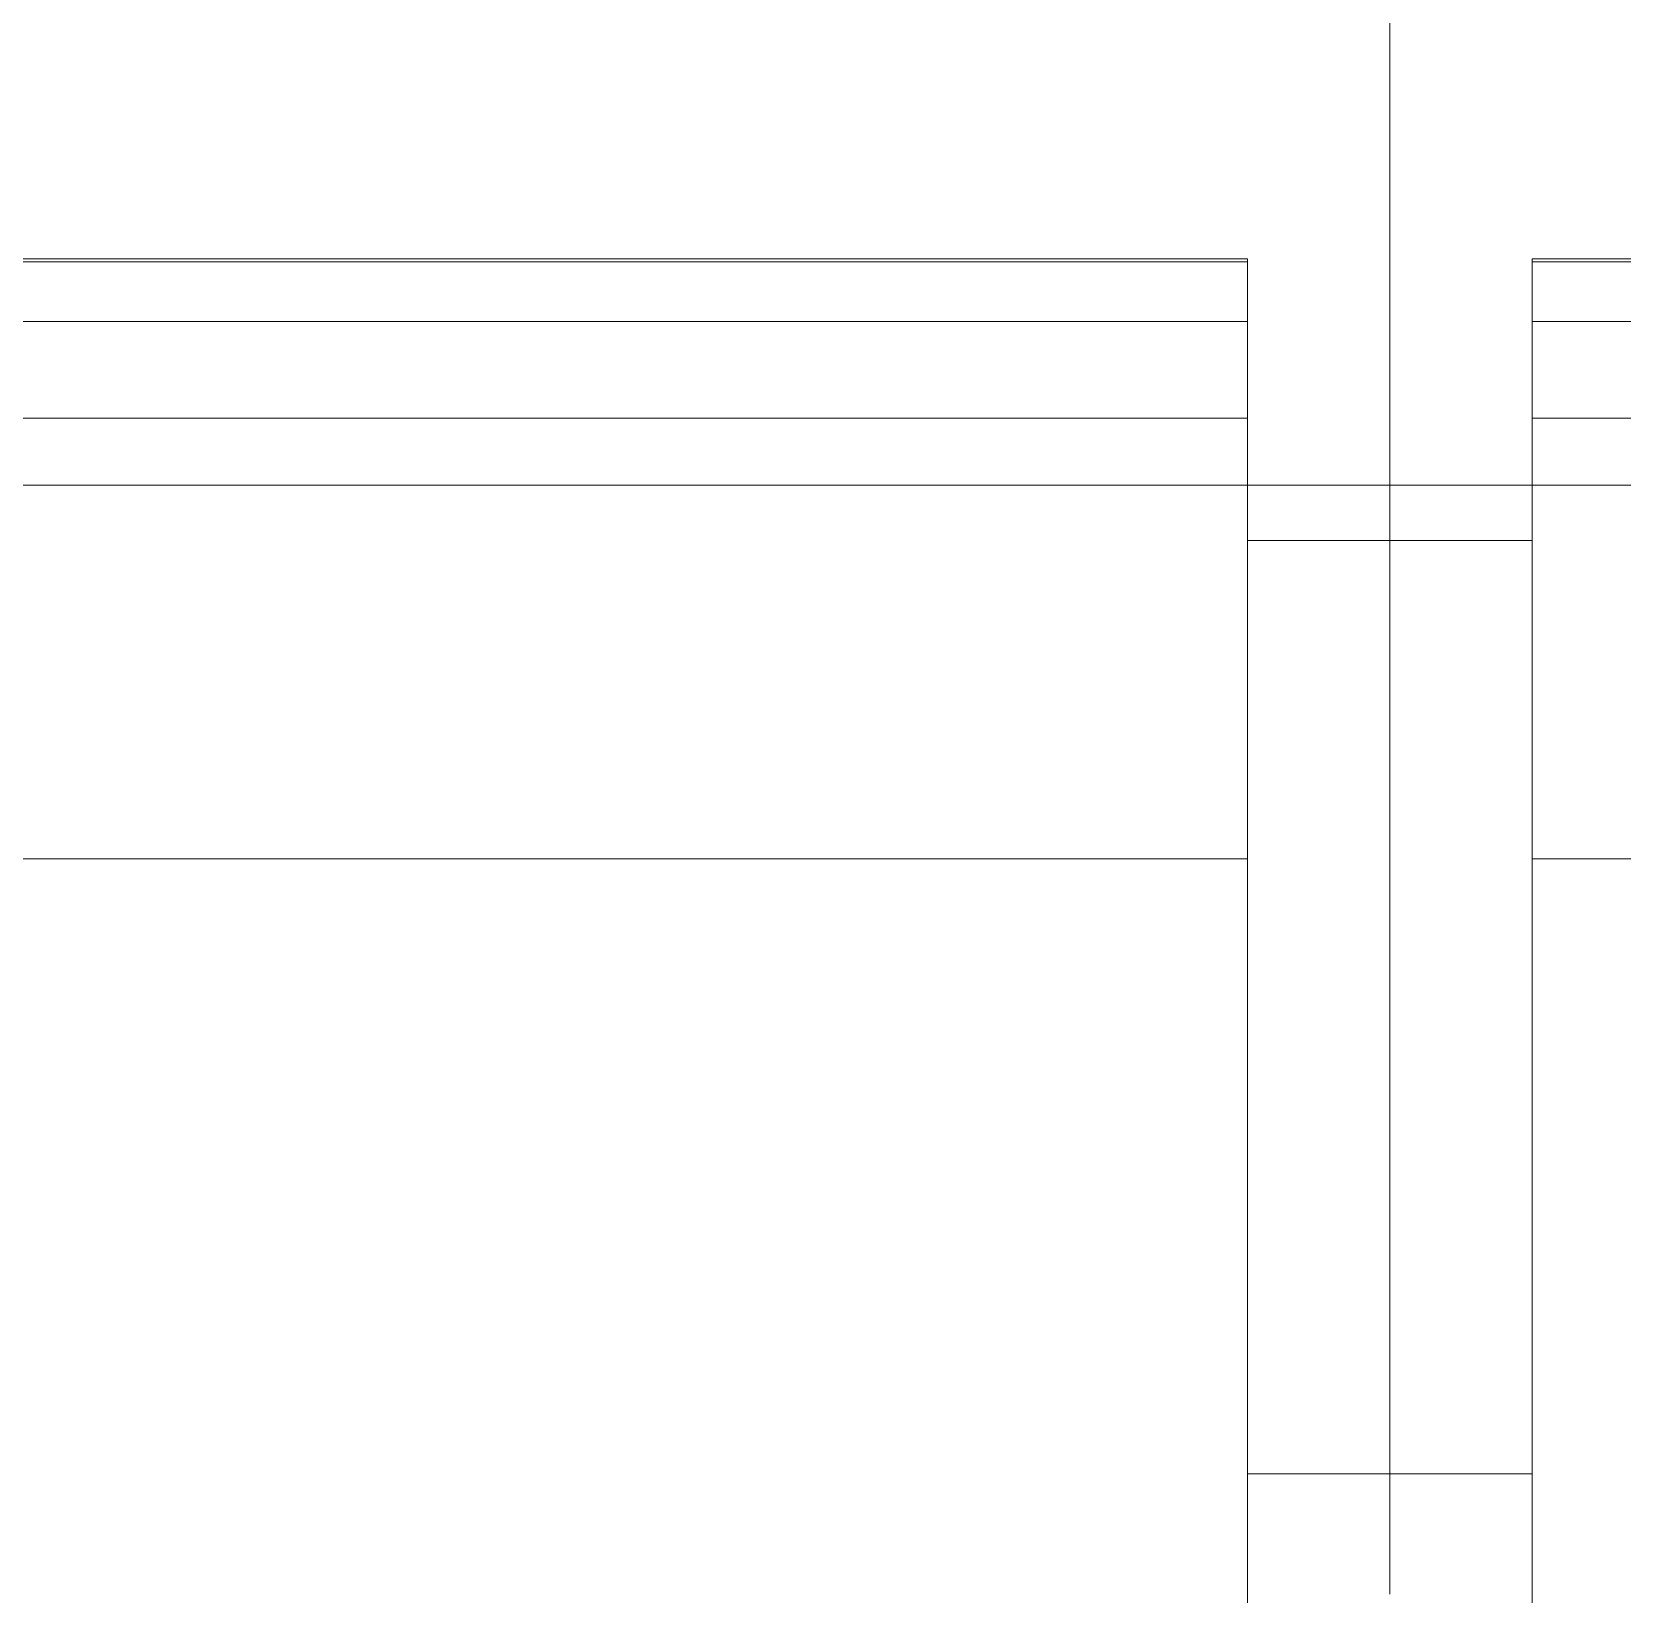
# Model space of a CAD drawing. Header units: millimetres. Extents: x -46169 to 237885, y -84465 to 18123.
# Drawn here: x 168993.3 to 169267.1, y -80473.6 to -80204.5 of the extents above; entities that cross this region are included whole.
import ezdxf

# ---------------------------------------------------------------- set-up
doc = ezdxf.new("R2010")
doc.units = ezdxf.units.MM
doc.header["$MEASUREMENT"] = 0
doc.linetypes.add('Wipeout_Contour', pattern=[1000, 0, -1000])
doc.layers.add('0_Pen_No__85', color=8, linetype='Continuous', lineweight=20)
doc.layers.add('New_A-35-M_FFE_Fixed_Pen_No__1', color=7, linetype='Continuous', lineweight=13)
doc.layers.add('New_A-25-M_Wall_Ext', color=7, linetype='Continuous')
doc.layers.add('New_A-35-M_FFE_Fixed', color=7, linetype='Continuous')

# ---------------------------------------------------------------- blocks, each defined once
blk = doc.blocks.new('Section Elem_129_3', base_point=(129666.67, -84332.61))
at = {"color": 254, "linetype": 'Wipeout_Contour', "lineweight": 0, "ltscale": 1106588.035641865}
blk.add_wipeout([(164585.24, -80282.61), (165097.11, -80282.61), (165097.11, -79726.43), (169696.71, -79726.43), (169696.71, -78182.61), (164585.24, -78182.61)], dxfattribs=at).dxf.layer = 'New_A-25-M_Wall_Ext'
blk = doc.blocks.new('Section Elem_150_3', base_point=(129666.67, -84332.61))
at = {"color": 254, "linetype": 'Wipeout_Contour', "lineweight": 0, "ltscale": 750147.238624}
blk.add_wipeout([(169251.61, -80243.61), (169251.61, -80244.13), (169752.61, -80244.13), (169752.61, -80243.61)], dxfattribs=at).dxf.layer = 'New_A-35-M_FFE_Fixed'
at = {"color": 254, "linetype": 'Wipeout_Contour', "lineweight": 0, "ltscale": 750166.180487}
blk.add_wipeout([(169251.61, -80254.45), (169251.61, -80255.42), (169752.61, -80255.42), (169752.61, -80254.45)], dxfattribs=at).dxf.layer = 'New_A-35-M_FFE_Fixed'
at = {"color": 254, "linetype": 'Wipeout_Contour', "lineweight": 0, "ltscale": 750170.938212}
blk.add_wipeout([(169251.61, -80256.82), (169251.61, -80258.61), (169752.61, -80258.61), (169752.61, -80256.82)], dxfattribs=at).dxf.layer = 'New_A-35-M_FFE_Fixed'
at = {"color": 254, "linetype": 'Wipeout_Contour', "lineweight": 0, "ltscale": 750186.909219}
blk.add_wipeout([(169251.61, -80265.7), (169251.61, -80268.38), (169752.61, -80268.38), (169752.61, -80265.7)], dxfattribs=at).dxf.layer = 'New_A-35-M_FFE_Fixed'
at = {"color": 254, "linetype": 'Wipeout_Contour', "lineweight": 0, "ltscale": 750457.83629}
blk.add_wipeout([(169251.61, -80346.96), (169251.61, -80503.33), (169752.61, -80503.33), (169752.61, -80346.96)], dxfattribs=at).dxf.layer = 'New_A-35-M_FFE_Fixed'
at = {"color": 254, "linetype": 'Wipeout_Contour', "lineweight": 0, "ltscale": 750168.204864}
blk.add_wipeout([(169251.61, -80255.42), (169251.61, -80256.82), (169752.61, -80256.82), (169752.61, -80255.42)], dxfattribs=at).dxf.layer = 'New_A-35-M_FFE_Fixed'
at = {"color": 254, "linetype": 'Wipeout_Contour', "lineweight": 0, "ltscale": 750174.291952}
blk.add_wipeout([(169251.61, -80258.61), (169251.61, -80260.74), (169752.61, -80260.74), (169752.61, -80258.61)], dxfattribs=at).dxf.layer = 'New_A-35-M_FFE_Fixed'
at = {"color": 254, "linetype": 'Wipeout_Contour', "lineweight": 0, "ltscale": 750258.793997}
blk.add_wipeout([(169251.61, -80346.96), (169752.61, -80346.96), (169752.61, -80271.08), (169251.61, -80271.08)], dxfattribs=at).dxf.layer = 'New_A-35-M_FFE_Fixed'
at = {"color": 254, "linetype": 'Wipeout_Contour', "lineweight": 0, "ltscale": 749398.646789}
blk.add_wipeout([(169227.11, -80371.46), (169251.61, -80371.46), (169251.61, -80351.09), (169227.11, -80351.09)], dxfattribs=at).dxf.layer = 'New_A-35-M_FFE_Fixed'
at = {"color": 254, "linetype": 'Wipeout_Contour', "lineweight": 0, "ltscale": 749468.896356}
blk.add_wipeout([(169251.61, -80391.97), (169227.11, -80391.97), (169227.11, -80412.46), (169251.61, -80412.46)], dxfattribs=at).dxf.layer = 'New_A-35-M_FFE_Fixed'
at = {"color": 254, "linetype": 'Wipeout_Contour', "lineweight": 0, "ltscale": 749585.463759}
blk.add_wipeout([(169227.11, -80473.58), (169251.61, -80473.58), (169251.61, -80466.62), (169227.11, -80466.62)], dxfattribs=at).dxf.layer = 'New_A-35-M_FFE_Fixed'
at = {"color": 254, "linetype": 'Wipeout_Contour', "lineweight": 0, "ltscale": 750156.52053}
blk.add_wipeout([(169251.61, -80244.13), (169251.61, -80254.45), (169752.61, -80254.45), (169752.61, -80244.13)], dxfattribs=at).dxf.layer = 'New_A-35-M_FFE_Fixed'
at = {"color": 254, "linetype": 'Wipeout_Contour', "lineweight": 0, "ltscale": 750178.157335}
blk.add_wipeout([(169251.61, -80260.74), (169251.61, -80263.13), (169752.61, -80263.13), (169752.61, -80260.74)], dxfattribs=at).dxf.layer = 'New_A-35-M_FFE_Fixed'
at = {"color": 254, "linetype": 'Wipeout_Contour', "lineweight": 0, "ltscale": 750191.512034}
blk.add_wipeout([(169251.61, -80268.38), (169251.61, -80271.08), (169752.61, -80271.08), (169752.61, -80268.38)], dxfattribs=at).dxf.layer = 'New_A-35-M_FFE_Fixed'
at = {"color": 254, "linetype": 'Wipeout_Contour', "lineweight": 0, "ltscale": 749296.449592}
blk.add_wipeout([(169227.11, -80292.11), (169227.11, -80311.28), (169251.61, -80311.28), (169251.61, -80292.11)], dxfattribs=at).dxf.layer = 'New_A-35-M_FFE_Fixed'
at = {"color": 254, "linetype": 'Wipeout_Contour', "lineweight": 0, "ltscale": 749433.715898}
blk.add_wipeout([(169227.11, -80371.46), (169227.11, -80391.97), (169251.61, -80391.97), (169251.61, -80371.46)], dxfattribs=at).dxf.layer = 'New_A-35-M_FFE_Fixed'
at = {"color": 254, "linetype": 'Wipeout_Contour', "lineweight": 0, "ltscale": 749573.555023}
blk.add_wipeout([(169227.11, -80466.62), (169251.61, -80466.62), (169251.61, -80459.71), (169227.11, -80459.71)], dxfattribs=at).dxf.layer = 'New_A-35-M_FFE_Fixed'
at = {"color": 254, "linetype": 'Wipeout_Contour', "lineweight": 0, "ltscale": 750182.409029}
blk.add_wipeout([(169251.61, -80263.13), (169251.61, -80265.7), (169752.61, -80265.7), (169752.61, -80263.13)], dxfattribs=at).dxf.layer = 'New_A-35-M_FFE_Fixed'
at = {"color": 254, "linetype": 'Wipeout_Contour', "lineweight": 0, "ltscale": 749329.78253}
blk.add_wipeout([(169251.61, -80311.28), (169227.11, -80311.28), (169227.11, -80330.99), (169251.61, -80330.99)], dxfattribs=at).dxf.layer = 'New_A-35-M_FFE_Fixed'
at = {"color": 254, "linetype": 'Wipeout_Contour', "lineweight": 0, "ltscale": 749561.748256}
blk.add_wipeout([(169227.11, -80452.87), (169227.11, -80459.71), (169251.61, -80459.71), (169251.61, -80452.87)], dxfattribs=at).dxf.layer = 'New_A-35-M_FFE_Fixed'
at = {"color": 254, "linetype": 'Wipeout_Contour', "lineweight": 0, "ltscale": 749219.160809}
blk.add_wipeout([(169251.61, -80249.35), (169227.11, -80249.35), (169227.11, -80263.87), (169251.61, -80263.87)], dxfattribs=at).dxf.layer = 'New_A-35-M_FFE_Fixed'
at = {"color": 254, "linetype": 'Wipeout_Contour', "lineweight": 0, "ltscale": 936718.183601}
blk.add_wipeout([(169251.61, -80330.99), (169227.11, -80330.99), (169227.11, -80351.09), (169251.61, -80351.09), (169251.61, -80346.96)], dxfattribs=at).dxf.layer = 'New_A-35-M_FFE_Fixed'
at = {"color": 254, "linetype": 'Wipeout_Contour', "lineweight": 0, "ltscale": 749538.646048}
blk.add_wipeout([(169227.11, -80432.81), (169227.11, -80452.87), (169251.61, -80452.87), (169251.61, -80432.81)], dxfattribs=at).dxf.layer = 'New_A-35-M_FFE_Fixed'
at = {"layer": 'New_A-35-M_FFE_Fixed_Pen_No__1', "linetype": 'Continuous'}
for p, q in [((169251.61, -80255.42), (169251.61, -80254.45)), ((169752.61, -80254.45), (169251.61, -80254.45)), ((169251.61, -80256.82), (169251.61, -80255.42)), ((169251.61, -80258.61), (169251.61, -80256.82)), ((169251.61, -80260.74), (169251.61, -80258.61)), ((169752.61, -80346.96), (169251.61, -80346.96)), ((169251.61, -80452.87), (169227.11, -80452.87))]:
    blk.add_line(p, q, dxfattribs=at)
at = {"color": 254, "linetype": 'Wipeout_Contour', "lineweight": 0, "ltscale": 1500296.263824254}
blk.add_wipeout([(169227.11, -80234.61), (169227.11, -80249.35), (169251.61, -80249.35), (169251.61, -80243.61), (169752.61, -80243.61), (169752.61, -80249.35), (169777.11, -80249.35), (169777.11, -80234.61)], dxfattribs=at).dxf.layer = 'New_A-35-M_FFE_Fixed'
at = {"color": 254, "linetype": 'Wipeout_Contour', "lineweight": 0, "ltscale": 936562.966752}
blk.add_wipeout([(169227.11, -80263.87), (169227.11, -80278.13), (169251.61, -80278.13), (169251.61, -80265.7), (169251.61, -80263.87)], dxfattribs=at).dxf.layer = 'New_A-35-M_FFE_Fixed'
at = {"color": 254, "linetype": 'Wipeout_Contour', "lineweight": 0, "ltscale": 749503.951673}
blk.add_wipeout([(169227.11, -80412.46), (169227.11, -80432.81), (169251.61, -80432.81), (169251.61, -80412.46)], dxfattribs=at).dxf.layer = 'New_A-35-M_FFE_Fixed'
at = {"layer": 'New_A-35-M_FFE_Fixed_Pen_No__1', "linetype": 'Continuous'}
for p, q in [((169251.61, -80244.13), (169251.61, -80243.61)), ((169752.61, -80243.61), (169251.61, -80243.61)), ((169752.61, -80244.13), (169251.61, -80244.13)), ((169251.61, -80254.45), (169251.61, -80244.13)), ((169251.61, -80263.13), (169251.61, -80260.74)), ((169251.61, -80265.7), (169251.61, -80263.13)), ((169251.61, -80268.38), (169251.61, -80265.7)), ((169251.61, -80271.08), (169251.61, -80268.38)), ((169752.61, -80271.08), (169251.61, -80271.08)), ((169251.61, -80503.33), (169251.61, -80346.96))]:
    blk.add_line(p, q, dxfattribs=at)
at = {"color": 254, "linetype": 'Wipeout_Contour', "lineweight": 0, "ltscale": 750118.62735}
blk.add_wipeout([(169227.11, -80234.61), (169777.11, -80234.61), (169777.11, -80219.66), (169227.11, -80219.66)], dxfattribs=at).dxf.layer = 'New_A-35-M_FFE_Fixed'
at = {"color": 254, "linetype": 'Wipeout_Contour', "lineweight": 0, "ltscale": 936596.201155}
blk.add_wipeout([(169227.11, -80278.13), (169227.11, -80292.11), (169251.61, -80292.11), (169251.61, -80286.31), (169251.61, -80278.13)], dxfattribs=at).dxf.layer = 'New_A-35-M_FFE_Fixed'
at = {"layer": 'New_A-35-M_FFE_Fixed_Pen_No__1', "linetype": 'Continuous'}
for p, q in [((169251.61, -80346.96), (169251.61, -80271.08)), ((169251.61, -80292.11), (169227.11, -80292.11))]:
    blk.add_line(p, q, dxfattribs=at)
at = {"color": 254, "linetype": 'Wipeout_Contour', "lineweight": 0, "ltscale": 750092.90129}
blk.add_wipeout([(169777.11, -80204.54), (169227.11, -80204.54), (169227.11, -80219.66), (169777.11, -80219.66)], dxfattribs=at).dxf.layer = 'New_A-35-M_FFE_Fixed'
blk = doc.blocks.new('Section Elem_155_3', base_point=(129666.67, -84332.61))
at = {"color": 254, "linetype": 'Wipeout_Contour', "lineweight": 0, "ltscale": 748078.84787}
blk.add_wipeout([(169227.11, -80189.27), (168677.11, -80189.27), (168677.11, -80204.54), (169227.11, -80204.54)], dxfattribs=at).dxf.layer = 'New_A-35-M_FFE_Fixed'
at = {"color": 254, "linetype": 'Wipeout_Contour', "lineweight": 0, "ltscale": 748159.397095}
blk.add_wipeout([(168701.61, -80243.61), (168701.61, -80244.13), (169202.61, -80244.13), (169202.61, -80243.61)], dxfattribs=at).dxf.layer = 'New_A-35-M_FFE_Fixed'
at = {"color": 254, "linetype": 'Wipeout_Contour', "lineweight": 0, "ltscale": 748178.389245}
blk.add_wipeout([(168701.61, -80254.45), (168701.61, -80255.42), (169202.61, -80255.42), (169202.61, -80254.45)], dxfattribs=at).dxf.layer = 'New_A-35-M_FFE_Fixed'
at = {"color": 254, "linetype": 'Wipeout_Contour', "lineweight": 0, "ltscale": 748183.159652}
blk.add_wipeout([(168701.61, -80256.82), (168701.61, -80258.61), (169202.61, -80258.61), (169202.61, -80256.82)], dxfattribs=at).dxf.layer = 'New_A-35-M_FFE_Fixed'
at = {"color": 254, "linetype": 'Wipeout_Contour', "lineweight": 0, "ltscale": 748199.173088}
blk.add_wipeout([(168701.61, -80265.7), (168701.61, -80268.38), (169202.61, -80268.38), (169202.61, -80265.7)], dxfattribs=at).dxf.layer = 'New_A-35-M_FFE_Fixed'
at = {"color": 254, "linetype": 'Wipeout_Contour', "lineweight": 0, "ltscale": 1122773.856964274}
blk.add_wipeout([(168701.61, -80346.96), (168701.61, -80503.33), (168731.61, -80503.33), (169172.61, -80503.33), (169202.61, -80503.33), (169202.61, -80346.96)], dxfattribs=at).dxf.layer = 'New_A-35-M_FFE_Fixed'
at = {"color": 254, "linetype": 'Wipeout_Contour', "lineweight": 0, "ltscale": 748180.419025}
blk.add_wipeout([(168701.61, -80255.42), (168701.61, -80256.82), (169202.61, -80256.82), (169202.61, -80255.42)], dxfattribs=at).dxf.layer = 'New_A-35-M_FFE_Fixed'
at = {"color": 254, "linetype": 'Wipeout_Contour', "lineweight": 0, "ltscale": 748186.522288}
blk.add_wipeout([(168701.61, -80258.61), (168701.61, -80260.74), (169202.61, -80260.74), (169202.61, -80258.61)], dxfattribs=at).dxf.layer = 'New_A-35-M_FFE_Fixed'
at = {"color": 254, "linetype": 'Wipeout_Contour', "lineweight": 0, "ltscale": 748271.248815}
blk.add_wipeout([(169202.61, -80271.08), (168701.61, -80271.08), (168701.61, -80346.96), (169202.61, -80346.96)], dxfattribs=at).dxf.layer = 'New_A-35-M_FFE_Fixed'
at = {"color": 254, "linetype": 'Wipeout_Contour', "lineweight": 0, "ltscale": 749310.121189}
blk.add_wipeout([(169227.11, -80351.09), (169202.61, -80351.09), (169202.61, -80371.46), (169227.11, -80371.46)], dxfattribs=at).dxf.layer = 'New_A-35-M_FFE_Fixed'
at = {"color": 254, "linetype": 'Wipeout_Contour', "lineweight": 0, "ltscale": 749380.379059}
blk.add_wipeout([(169227.11, -80391.97), (169202.61, -80391.97), (169202.61, -80412.46), (169227.11, -80412.46)], dxfattribs=at).dxf.layer = 'New_A-35-M_FFE_Fixed'
at = {"color": 254, "linetype": 'Wipeout_Contour', "lineweight": 0, "ltscale": 749496.960226}
blk.add_wipeout([(169227.11, -80466.62), (169202.61, -80466.62), (169202.61, -80473.58), (169227.11, -80473.58)], dxfattribs=at).dxf.layer = 'New_A-35-M_FFE_Fixed'
at = {"color": 254, "linetype": 'Wipeout_Contour', "lineweight": 0, "ltscale": 748168.703664}
blk.add_wipeout([(169202.61, -80244.13), (168701.61, -80244.13), (168701.61, -80254.45), (169202.61, -80254.45)], dxfattribs=at).dxf.layer = 'New_A-35-M_FFE_Fixed'
at = {"color": 254, "linetype": 'Wipeout_Contour', "lineweight": 0, "ltscale": 748190.397932}
blk.add_wipeout([(169202.61, -80260.74), (168701.61, -80260.74), (168701.61, -80263.13), (169202.61, -80263.13)], dxfattribs=at).dxf.layer = 'New_A-35-M_FFE_Fixed'
at = {"color": 254, "linetype": 'Wipeout_Contour', "lineweight": 0, "ltscale": 748203.788097}
blk.add_wipeout([(168701.61, -80268.38), (168701.61, -80271.08), (169202.61, -80271.08), (169202.61, -80268.38)], dxfattribs=at).dxf.layer = 'New_A-35-M_FFE_Fixed'
at = {"color": 254, "linetype": 'Wipeout_Contour', "lineweight": 0, "ltscale": 749207.911915}
blk.add_wipeout([(169202.61, -80292.11), (169202.61, -80311.28), (169227.11, -80311.28), (169227.11, -80292.11)], dxfattribs=at).dxf.layer = 'New_A-35-M_FFE_Fixed'
at = {"color": 254, "linetype": 'Wipeout_Contour', "lineweight": 0, "ltscale": 749345.194439}
blk.add_wipeout([(169227.11, -80371.46), (169202.61, -80371.46), (169202.61, -80391.97), (169227.11, -80391.97)], dxfattribs=at).dxf.layer = 'New_A-35-M_FFE_Fixed'
at = {"color": 254, "linetype": 'Wipeout_Contour', "lineweight": 0, "ltscale": 749485.050085}
blk.add_wipeout([(169227.11, -80459.71), (169202.61, -80459.71), (169202.61, -80466.62), (169227.11, -80466.62)], dxfattribs=at).dxf.layer = 'New_A-35-M_FFE_Fixed'
at = {"layer": 'New_A-35-M_FFE_Fixed_Pen_No__1', "linetype": 'Continuous'}
for p, q in [((169227.11, -80391.97), (169227.11, -80371.46)), ((169227.11, -80473.58), (169227.11, -80466.62))]:
    blk.add_line(p, q, dxfattribs=at)
at = {"color": 254, "linetype": 'Wipeout_Contour', "lineweight": 0, "ltscale": 748194.660932}
blk.add_wipeout([(168701.61, -80263.13), (168701.61, -80265.7), (169202.61, -80265.7), (169202.61, -80263.13)], dxfattribs=at).dxf.layer = 'New_A-35-M_FFE_Fixed'
at = {"color": 254, "linetype": 'Wipeout_Contour', "lineweight": 0, "ltscale": 749241.248803}
blk.add_wipeout([(169202.61, -80330.99), (169227.11, -80330.99), (169227.11, -80311.28), (169202.61, -80311.28)], dxfattribs=at).dxf.layer = 'New_A-35-M_FFE_Fixed'
at = {"color": 254, "linetype": 'Wipeout_Contour', "lineweight": 0, "ltscale": 749473.241923}
blk.add_wipeout([(169227.11, -80452.87), (169202.61, -80452.87), (169202.61, -80459.71), (169227.11, -80459.71)], dxfattribs=at).dxf.layer = 'New_A-35-M_FFE_Fixed'
at = {"layer": 'New_A-35-M_FFE_Fixed_Pen_No__1', "linetype": 'Continuous'}
blk.add_line((169227.11, -80466.62), (169227.11, -80459.71), dxfattribs=at)
at = {"color": 254, "linetype": 'Wipeout_Contour', "lineweight": 0, "ltscale": 749130.613996}
blk.add_wipeout([(169202.61, -80249.35), (169202.61, -80263.87), (169227.11, -80263.87), (169227.11, -80249.35)], dxfattribs=at).dxf.layer = 'New_A-35-M_FFE_Fixed'
at = {"color": 254, "linetype": 'Wipeout_Contour', "lineweight": 0, "ltscale": 936586.293042}
blk.add_wipeout([(169202.61, -80330.99), (169202.61, -80346.96), (169202.61, -80351.09), (169227.11, -80351.09), (169227.11, -80330.99)], dxfattribs=at).dxf.layer = 'New_A-35-M_FFE_Fixed'
at = {"color": 254, "linetype": 'Wipeout_Contour', "lineweight": 0, "ltscale": 749450.136988}
blk.add_wipeout([(169227.11, -80432.81), (169202.61, -80432.81), (169202.61, -80452.87), (169227.11, -80452.87)], dxfattribs=at).dxf.layer = 'New_A-35-M_FFE_Fixed'
at = {"layer": 'New_A-35-M_FFE_Fixed_Pen_No__1', "linetype": 'Continuous'}
for p, q in [((169202.61, -80254.45), (168701.61, -80254.45)), ((169202.61, -80255.42), (169202.61, -80254.45)), ((169202.61, -80256.82), (169202.61, -80255.42)), ((169202.61, -80258.61), (169202.61, -80256.82)), ((169202.61, -80260.74), (169202.61, -80258.61)), ((169227.11, -80330.99), (169227.11, -80311.28)), ((169227.11, -80351.09), (169227.11, -80330.99)), ((169202.61, -80346.96), (168701.61, -80346.96)), ((169227.11, -80371.46), (169227.11, -80351.09)), ((169227.11, -80452.87), (169202.61, -80452.87)), ((169227.11, -80459.71), (169227.11, -80452.87))]:
    blk.add_line(p, q, dxfattribs=at)
at = {"color": 254, "linetype": 'Wipeout_Contour', "lineweight": 0, "ltscale": 1870400.632676778}
blk.add_wipeout([(168677.11, -80249.35), (168701.61, -80249.35), (168701.61, -80244.13), (168701.61, -80243.61), (169202.61, -80243.61), (169202.61, -80244.13), (169202.61, -80249.35), (169227.11, -80249.35), (169227.11, -80234.61), (168677.11, -80234.61)], dxfattribs=at).dxf.layer = 'New_A-35-M_FFE_Fixed'
at = {"color": 254, "linetype": 'Wipeout_Contour', "lineweight": 0, "ltscale": 936431.053854}
blk.add_wipeout([(169227.11, -80263.87), (169202.61, -80263.87), (169202.61, -80265.7), (169202.61, -80278.13), (169227.11, -80278.13)], dxfattribs=at).dxf.layer = 'New_A-35-M_FFE_Fixed'
at = {"color": 254, "linetype": 'Wipeout_Contour', "lineweight": 0, "ltscale": 749415.438517}
blk.add_wipeout([(169227.11, -80412.46), (169202.61, -80412.46), (169202.61, -80432.81), (169227.11, -80432.81)], dxfattribs=at).dxf.layer = 'New_A-35-M_FFE_Fixed'
at = {"layer": 'New_A-35-M_FFE_Fixed_Pen_No__1', "linetype": 'Continuous'}
for p, q in [((169202.61, -80243.61), (168701.61, -80243.61)), ((169202.61, -80244.13), (168701.61, -80244.13)), ((169202.61, -80244.13), (169202.61, -80243.61)), ((169202.61, -80254.45), (169202.61, -80244.13)), ((169227.11, -80263.87), (169227.11, -80249.35)), ((169202.61, -80263.13), (169202.61, -80260.74)), ((169202.61, -80265.7), (169202.61, -80263.13)), ((169202.61, -80268.38), (169202.61, -80265.7)), ((169202.61, -80271.08), (169202.61, -80268.38)), ((169202.61, -80271.08), (168701.61, -80271.08)), ((169202.61, -80503.33), (169202.61, -80346.96)), ((169227.11, -80412.46), (169227.11, -80391.97)), ((169227.11, -80432.81), (169227.11, -80412.46)), ((169227.11, -80452.87), (169227.11, -80432.81))]:
    blk.add_line(p, q, dxfattribs=at)
at = {"color": 254, "linetype": 'Wipeout_Contour', "lineweight": 0, "ltscale": 748130.709896}
blk.add_wipeout([(168677.11, -80234.61), (169227.11, -80234.61), (169227.11, -80219.66), (168677.11, -80219.66)], dxfattribs=at).dxf.layer = 'New_A-35-M_FFE_Fixed'
at = {"color": 254, "linetype": 'Wipeout_Contour', "lineweight": 0, "ltscale": 936464.293196}
blk.add_wipeout([(169202.61, -80286.31), (169202.61, -80292.11), (169227.11, -80292.11), (169227.11, -80278.13), (169202.61, -80278.13)], dxfattribs=at).dxf.layer = 'New_A-35-M_FFE_Fixed'
at = {"layer": 'New_A-35-M_FFE_Fixed_Pen_No__1', "linetype": 'Continuous'}
for p, q in [((169227.11, -80249.35), (169227.11, -80234.61)), ((169227.11, -80278.13), (169227.11, -80263.87)), ((169202.61, -80346.96), (169202.61, -80271.08)), ((169227.11, -80292.11), (169227.11, -80278.13)), ((169227.11, -80292.11), (169202.61, -80292.11)), ((169227.11, -80311.28), (169227.11, -80292.11))]:
    blk.add_line(p, q, dxfattribs=at)
at = {"color": 254, "linetype": 'Wipeout_Contour', "lineweight": 0, "ltscale": 748104.915474}
blk.add_wipeout([(169227.11, -80219.66), (169227.11, -80204.54), (168677.11, -80204.54), (168677.11, -80219.66)], dxfattribs=at).dxf.layer = 'New_A-35-M_FFE_Fixed'
at = {"layer": 'New_A-35-M_FFE_Fixed_Pen_No__1', "linetype": 'Continuous'}
for p, q in [((169227.11, -80204.54), (169227.11, -80189.27)), ((169227.11, -80219.66), (169227.11, -80204.54)), ((169227.11, -80234.61), (169227.11, -80219.66))]:
    blk.add_line(p, q, dxfattribs=at)
blk = doc.blocks.new('I-06 Lecture Theatre Elevation_STORY_MARKER', base_point=(129666.67, -84332.61))
at = {"layer": '0_Pen_No__85', "linetype": 'Continuous'}
blk.add_line((164194, -80282.61), (177009.41, -80282.61), dxfattribs=at)

msp = doc.modelspace()

# ---------------------------------------------------------------- block references
at = {"layer": 'New_A-25-M_Wall_Ext'}
msp.add_blockref('Section Elem_129_3', (129666.67, -84332.61), dxfattribs=at)

# ---------------------------------------------------------------- next in the draw order: block references
at = {"layer": 'New_A-35-M_FFE_Fixed'}
msp.add_blockref('Section Elem_150_3', (129666.67, -84332.61), dxfattribs=at)

# ---------------------------------------------------------------- next in the draw order: block references
msp.add_blockref('Section Elem_155_3', (129666.67, -84332.61), dxfattribs=at)

# ---------------------------------------------------------------- next in the draw order: block references
at = {"linetype": 'Continuous', "lineweight": 0}
msp.add_blockref('I-06 Lecture Theatre Elevation_STORY_MARKER', (129666.67, -84332.61), dxfattribs=at)

doc.saveas('drawing.dxf')
